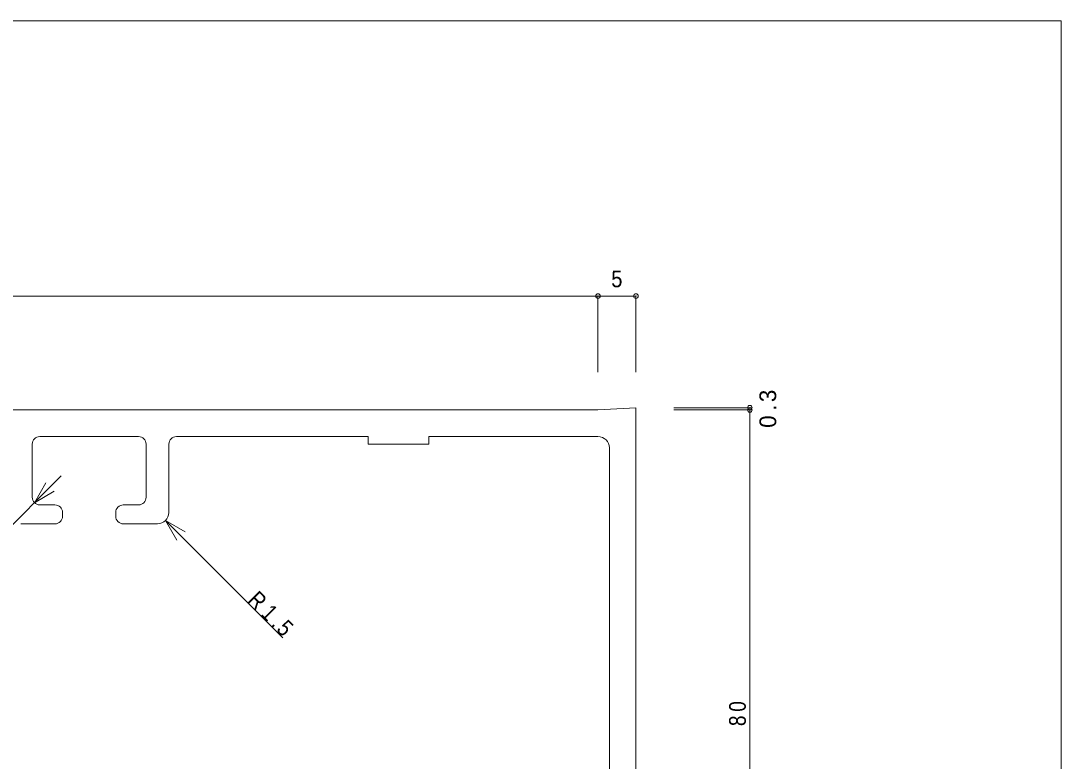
# Model space of a CAD drawing. Units: millimetres at full size, sheet at 1:1. Extents: x -141 to 141, y -98 to 98.
# Drawn here: x 4 to 141, y 0 to 97.5 of the extents above; entities that cross this region are included whole.
import ezdxf
from ezdxf.enums import TextEntityAlignment as Align

# ---------------------------------------------------------------- set-up
doc = ezdxf.new("R2010")
doc.units = ezdxf.units.MM
doc.header["$PDMODE"] = 32
doc.header["$PDSIZE"] = 0.6
for name, color, linetype, lineweight in [('0-0_ＫＢ製品', 2, 'Continuous', 9), ('0-3_寸法', 4, 'Continuous', 9), ('0-4_引出線字', 4, 'Continuous', 9), ('F-0_図面枠', 5, 'Continuous', 9)]:
    doc.layers.add(name, color=color, linetype=linetype, lineweight=lineweight)
doc.layers.add('0-5_文字', color=7, linetype='Continuous')
doc.styles.add('HGｺﾞｼｯｸM', font='')
doc.styles.get('HGｺﾞｼｯｸM').set_extended_font_data('HGｺﾞｼｯｸM')

msp = doc.modelspace()

# ---------------------------------------------------------------- linework, layer by layer
at = {"layer": '0-0_ＫＢ製品'}
for p, q in [((80, 46.25), (-85, 46.25)), ((80, 46.25), (85, 46.55)), ((85, -32.25), (85, 46.55)), ((19.5, 42.75), (6.5, 42.75)), ((24.5, 42.75), (49.75, 42.75)), ((49.75, 41.75), (49.75, 42.75)), ((57.75, 42.75), (57.75, 41.75)), ((80, 42.75), (57.75, 42.75)), ((5.5, 41.75), (5.5, 34.75)), ((20.5, 34.75), (20.5, 41.75)), ((23.5, 41.75), (23.5, 32.75)), ((57.75, 41.75), (49.75, 41.75)), ((81.5, 41.25), (81.5, -28.75)), ((8.5, 33.75), (6.5, 33.75)), ((17.5, 33.75), (19.5, 33.75)), ((9.5, 32.25), (9.5, 32.75)), ((16.5, 32.25), (16.5, 32.75)), ((8.5, 31.25), (4, 31.25)), ((17.5, 31.25), (22, 31.25))]:
    msp.add_line(p, q, dxfattribs=at)
for centre, radius, start, end in [((6.5, 41.75), 1, 90, 180), ((19.5, 41.75), 1, 0, 90), ((24.5, 41.75), 1, 90, 180), ((80, 41.25), 1.5, 0, 90), ((6.5, 34.75), 1, 179.99998, 269.99998), ((19.5, 34.75), 1, 270, 0), ((8.5, 32.75), 1, 0, 90), ((17.5, 32.75), 1, 90, 180), ((8.5, 32.25), 1, 270, 0), ((17.5, 32.25), 1, 180, 270), ((22, 32.75), 1.5, 270, 0)]:
    msp.add_arc(centre, radius, start, end, dxfattribs=at)
at = {"layer": '0-3_寸法'}
for p, q in [((-85, 61.25), (80, 61.25)), ((80, 61.25), (80, 51.25)), ((80, 61.25), (85, 61.25)), ((85, 61.25), (85, 51.25)), ((100, 46.55), (90, 46.55)), ((100, 46.25), (90, 46.25)), ((100, 46.55), (100, 46.25)), ((100, 46.25), (100, -33.75))]:
    msp.add_line(p, q, dxfattribs=at)
for p in [(80, 61.25), (85, 61.25), (100, 46.55), (100, 46.25)]:
    msp.add_point(p, dxfattribs=at)
at = {"layer": '0-4_引出線字'}
for p, q in [((-12, 16.25), (9.328, 37.578)), ((5.793, 34.043), (7.293, 36.641)), ((5.793, 34.043), (8.391, 35.543)), ((23.061, 31.689), (24.561, 29.091)), ((23.061, 31.689), (25.659, 30.189)), ((23.061, 31.689), (38.5, 16.25))]:
    msp.add_line(p, q, dxfattribs=at)
at = {"layer": 'F-0_図面枠'}
for p, q in [((-141, 97.5), (141, 97.5)), ((141, 97.5), (141, -97.5))]:
    msp.add_line(p, q, dxfattribs=at)

# ---------------------------------------------------------------- texts
at = {"layer": '0-3_寸法', "color": 7, "style": 'HGｺﾞｼｯｸM', "width": 0.9}
msp.add_text('5', height=2.199, dxfattribs=at).set_placement((81.75, 61.75), align=Align.BOTTOM_LEFT)
at = {"layer": '0-3_寸法', "color": 7, "char_height": 2.199, "attachment_point": 7, "rotation": 90, "style": 'HGｺﾞｼｯｸM'}
for s, insert in [('\\T1.38;0.3', (103.5, 43.9)), ('\\T1.36;\\W0.85;80', (99.5, 4.625))]:
    msp.add_mtext(s, dxfattribs=dict(at, insert=insert))
at = {"layer": '0-5_文字', "insert": (33.727, 21.023), "char_height": 2.199, "attachment_point": 7, "rotation": 315, "style": 'HGｺﾞｼｯｸM'}
msp.add_mtext('\\T1.38;\\W0.85;R1.5', dxfattribs=at)

doc.saveas('drawing.dxf')
